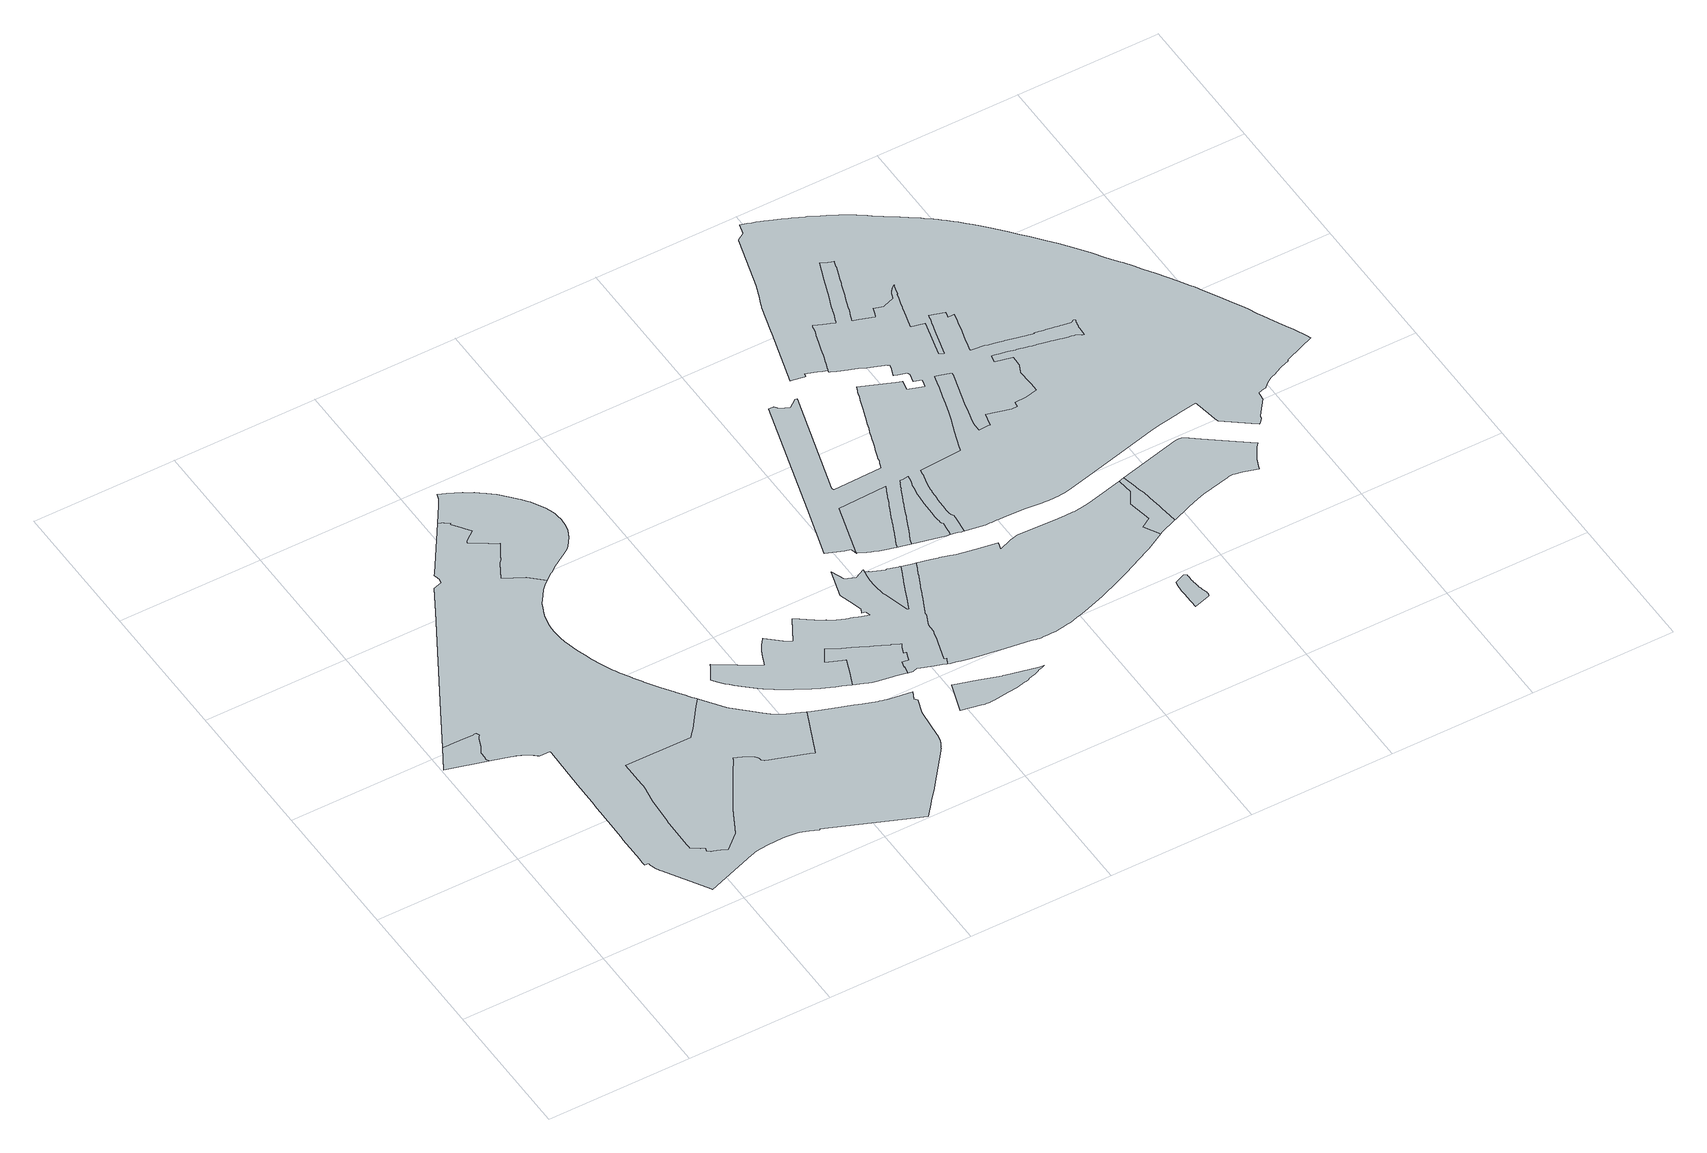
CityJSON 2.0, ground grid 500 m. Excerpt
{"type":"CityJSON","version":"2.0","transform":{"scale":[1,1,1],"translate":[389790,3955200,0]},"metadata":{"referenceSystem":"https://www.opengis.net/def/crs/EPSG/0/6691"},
"CityObjects":{
"object1":{"type":"GenericCityObject","attributes":{"class":"18","urbanPlanType":"21","prefecture":"13","city":"13100"},"geometry":[{"type":"MultiSurface","lod":"0","boundaries":[[[0,1,2,3,4,5,6,7,8,9,10,11,12,13,14,15,16,17,18,19,20,21]]]}]},
"object2":{"type":"GenericCityObject","attributes":{"class":"18","urbanPlanType":"21","prefecture":"13","city":"13100"},"geometry":[{"type":"MultiSurface","lod":"0","boundaries":[[[22,23,24,25,26,27,28,29,30,31,32,33,34,35,36,37,38,39,40,41,42,43,44,45,46,47,48,49,50,51,52,53,54,55,56,57,58,59,60,61,62,63,64,65,66,67,68,69,70,71,72,73,74,75,76,77,78,79,80,81,82,83,84,85,86,87,88,89,90,91,92]]]}]},
"object3":{"type":"GenericCityObject","attributes":{"class":"18","urbanPlanType":"21","prefecture":"13","city":"13100"},"geometry":[{"type":"MultiSurface","lod":"0","boundaries":[[[93,94,95,96,97,98,99,100,101,102,103,104,105,106,107,108,109,110,111,112,113,114,115,116,117,118,119,120,121,122,123,124,125,126,127,19,18,17,16,15,14,13,12,11,10,9,8,7,6,5,4,3,2,1,0,21,128,129,130,131,132,133,134,135,136,137,138,139,140,141,142,143,144,145,146,147,148,149,150,151,152,153,154,155,156,157,158,159,160,161,162,163,164,165,166,167,168,169,170,171,172,173,174,175,176,177,178,179,180,181,182,183,184,185,186,187,188,189,190,191,192,193,194,195,196,197,198,199,200,201,202,203,204,205,206,207,208,209,210,211,212,213,214,215,216,217,218,219,220,221,222,223,224,225,226,227,228,229,230,231,232,233,234,235,236,237,238,239,240,241,242,243,244,245,246,247,248,249,250,251,252,253,254,255,256,257,258,259,260,261,262,263,264,265,266,267,268,269,270,271,272,273,274,275,276,277,278,279,280,281,282,283,284,285,286,287,288,289,290,291,292,293,294,295,296,297,298,299,300,301,302,303,304,305,306,307,308,309,310,311,312,313,314,315,316,317,318,319,320,321,322,323,324,325,326,327,328,329,330,331,332,333,334,92,91,90,89,88,87,86,85,84,83,82,81,80,79,78,77,76,75,74,73,72,71,70,69,68,67,66,65,64,63,62,61,60,59,58,57,56,55,54,53,52,51,50,49,48,47,46,45,44,43,42,41,40,39,38,37,36,35,34,33,335,336,337,338,339,340,341,342,343,344,345,346,347,348,349,350,351,352,353,354,355,356,357,358,359,360,361,362,363,364,365,366,367,368,369,370,371,372,373]]]}]},
"object4":{"type":"GenericCityObject","attributes":{"class":"18","urbanPlanType":"21","prefecture":"13","city":"13100"},"geometry":[{"type":"MultiSurface","lod":"0","boundaries":[[[374,375,376,377,378,379,380,381,382,383,384,385,386,387,388,389,390,391,392,393,394,395,396,397,398,399,400,401,402,403,404,405,406,407,408,409,410,411,412,413,414,119,118,117,116,115,114,113,112,111,110,109,108,107,106,105,104,103,102,101,100,99,98,97,96,95,94,93,373]]]}]},
"object5":{"type":"GenericCityObject","attributes":{"class":"18","urbanPlanType":"21","prefecture":"13","city":"13100"},"geometry":[{"type":"MultiSurface","lod":"0","boundaries":[[[415,416,417,418,419,420,421,422,423,424,425,426,427,428,429,430,431,432,433,434,435,436,437,438,439,440,441,442,443,444,445,446,447,448,449,450,451,452,453,454,455,456,457,458,459,460,461,462,463,464,465,466,467,468,469,470,471,472,473,474,475,476,477,478,479,480,481,482,483,484,485,486,487,488,489,490,491,492,493,494,495,496,497,498,499,500,501,502,503,504,505,506,507,508,509,510,511,512,513,514,515,516,517,518,519,520,521,522,523,524,525,526,527,528,529,530,531,532,533,534,535,536,537,538,539,540,541,542,543,544,545,546,547,548,549,550,551,552,553,554,555,556,557,558,559,560,561,562,563,564,565,566,567,568,569,570,571,572,573,574,575,576,577,578,579,580,581,582,583,584,585,586,587,588,589,590,591,592,593,594,595,596,597,598,599,600,601,602,603,604,605,606]]]}]},
"object6":{"type":"GenericCityObject","attributes":{"class":"18","urbanPlanType":"21","prefecture":"13","city":"13100"},"geometry":[{"type":"MultiSurface","lod":"0","boundaries":[[[517,516,515,514,513,512,511,510,509,508,507,506,505,504,503,502,501,500,499,498,497,496,495,494,493,492,491,490,489,488,487,486,607,608,609,610,611,612,613,614,615,518]]]}]},
"object7":{"type":"GenericCityObject","attributes":{"class":"18","urbanPlanType":"21","prefecture":"13","city":"13100"},"geometry":[{"type":"MultiSurface","lod":"0","boundaries":[[[616,617,618,619,620,621,622,623,624,625,626,627,628,629,630,631,632,633,634,635,636,637,638,639,640,641,642,643,644,645,646,647,648,649,650,651,652,653,654,655,656,657,658]]]}]},
"object8":{"type":"GenericCityObject","attributes":{"class":"18","urbanPlanType":"21","prefecture":"13","city":"13100"},"geometry":[{"type":"MultiSurface","lod":"0","boundaries":[[[659,660,661,662,663,664,665,666,667,668,669,670,606,605,604,603,602,601,600,599,598,597,596,595,594,593,592,591,590,589,588,587,586,585,584,583,582,581,580,579,578,577,576,575,574,573,572,571,570,569,568]]]}]},
"object9":{"type":"GenericCityObject","attributes":{"class":"18","urbanPlanType":"21","prefecture":"13","city":"13100"},"geometry":[{"type":"MultiSurface","lod":"0","boundaries":[[[671,672,673,674,675,676,677,678,679,680,681,682,683,684,685,686,687,688,689,690,691,692,693,694,695,696,697,698,699,700,701,702,703,704,705,706,707,708,709,710,711,712,713,714,715,716]]]}]},
"object10":{"type":"GenericCityObject","attributes":{"class":"18","urbanPlanType":"21","prefecture":"13","city":"13100"},"geometry":[{"type":"MultiSurface","lod":"0","boundaries":[[[717,718,719,720,721,722,723,724,725,726,727,728,729,730,731,732,733,734,735,736,737,738,739,740,741,742,743,744,745,746,747,748,749,750,751,752,753,754,755,756,757,758,759,760,761,762,763,764,765,766,767,768,769,770,771,772,773,774,775,776,777,778,779,780,781,782]]]}]},
"object11":{"type":"GenericCityObject","attributes":{"class":"18","urbanPlanType":"21","prefecture":"13","city":"13100"},"geometry":[{"type":"MultiSurface","lod":"0","boundaries":[[[783,784,785,786,787,788,789,790,791,792,793,794,795,796,797,798,799,800,801,802,803,804,805,806,807,808,809,810,811,812,813,814,815,816,817,818,819,820,821,822,823,824,825,826,827,565,564,563,562,561,560,559,558,557,556,555,554,553,552,551,550,549,548,547,546,545,544,543,542,541,540,539,538,537,536,535,534,533,532,531,530,828,829,830,831,832,833,834,835,836,837,838,839,840,841,842,843,844,845,846,847,848,849,850,851,852,853,854,855,856,857,858,859,860,861,862,863,864,865]]]}]},
"object12":{"type":"GenericCityObject","attributes":{"class":"18","urbanPlanType":"21","prefecture":"13","city":"13100"},"geometry":[{"type":"MultiSurface","lod":"0","boundaries":[[[866,867,868,869,870,871,872,873,874,875,876,877,878,879,880,881,882,883,884,885,886,887,888,889,890,891,892,893,894,895,896,897,898,899,900,901]]]}]},
"object13":{"type":"GenericCityObject","attributes":{"class":"18","urbanPlanType":"21","prefecture":"13","city":"13100"},"geometry":[{"type":"MultiSurface","lod":"0","boundaries":[[[902,903,904,905,906,907,908,909,910,911,912,913,914,915,916,917,918,919,920,921,922,923,924,925,926,927,928,929,930,931,932,933,934,935,936,937,938,939,940,941,942,943,944,945,946,947,948,949,950,951,952,953,954,955,956,957,958,959,960,961,962,963,964,965,966,967,968,969,970,971,972,973,974,975,976,977,978,979,980,981,982,983,984,985,986,987,988,989,990,991,992,993,994,995,996,997,998,999,1000,1001,1002,1003,1004,1005,1006,1007,1008,1009,1010,1011,1012,1013,1014,1015,1016,1017,1018,1019,1020,1021,1022,1023,1024,1025,1026,1027,1028,1029,1030,1031,1032,1033,1034,1035,1036,1037,1038,1039,1040,1041,1042,1043,1044,1045,1046,1047,1048,1049,1050,1051,1052,1053,1054,1055,1056,1057,1058,1059,1060,1061,1062,1063,1064,1065,1066,1067,1068,1069,1070,1071,1072,1073,1074,1075,1076,1077,1078,1079,1080,1081,1082,1083,1084,1085,1086,1087,1088,1089,1090,1091,1092,1093,1094,1095,1096,1097,1098,1099,1100,1101,1102,1103,1104,1105,1106,1107,1108,1109,1110,1111,1112,1113,1114,1115,1116,1117,1118,1119,1120,1121,1122,1123,1124,1125,1126,1127,1128,1129,1130,1131,1132,1133,1134,1135,1136,1137,1138,1139,1140,1141,1142,1143,1144,1145,1146,1147,1148,1149,1150,1151,1152,1153,1154,1155,1156,1157,1158,1159,1160,1161,1162,1163,1164,1165,1166,1167,1168,1169,1170,1171,1172,1173,1174,1175,1176,1177,1178,1179,1180,1181,1182,1183,1184,1185,1186,1187,1188,1189,1190,1191,1192,1193,1194,1195,1196,1197,1198,1199,1200,1201,1202,1203,1204,1205,1206,1207,1208,1209,1210,1211,1212,1213,1214,1215,1216,1217,1218,1219,1220,1221,1222,1223,1224,1225,1226,1227,1228,1229,1230,1231,1232,1233,1234,1235,1236,1237,1238,1239,1240,1241,1242,1243,1244,1245,1246,1247,1248,1249,1250,1251,1252,1253,1254,1255,1256,1257,1258,1259,1260,1261,1262,1263,1264,1265,1266,1267,1268,1269,1270,1271,1272,1273,1274,701,700,699,698,697,696,695,694,693,692,691,690,689,688,687,686,685,684,683,682,681,680,679,678,677,676,675,674,673,672,671,716,1275,1276,780,779,778,777,776,775,774,773,772,771,770,769,768,767,766,765,764,763,762,761,760,759,758,757,756,755,754,753,752,751,750,749,748,747,746,745,744,743,742,741,740,739,738,737,736,735,734,733,732,731,730,729,728,727,726,725,724,723,722,721,720,719,718,717,782,1277,1278,1279]]]}]},
"object14":{"type":"GenericCityObject","attributes":{"class":"18","urbanPlanType":"21","prefecture":"13","city":"13100"},"geometry":[{"type":"MultiSurface","lod":"0","boundaries":[[[1280,1281,1282,1283,1284,1285,1286,1287,1288,865,864,863,862,861,860,1289,1290,1291,1292,1293]]]}]},
"object15":{"type":"GenericCityObject","attributes":{"class":"18","urbanPlanType":"21","prefecture":"13","city":"13100"},"geometry":[{"type":"MultiSurface","lod":"0","boundaries":[[[1294,1295,1296,1297,1298,1299,1300,1301,1302,1303,1304,1305,1306,1307,1308,1309,1310,1311,1312,1313,1314,1315,1316,1317,1318,1319,1320,1321,1322,1323,1324,1325,1326,1288,1287,1286,1285,1284,1283,1282,1281,1280,1293,1327,1328,1329,1330,1331,1332,1333,1334,1335,1336,1337,1338,1339,1340,1341,1342,1343,1344,1345,1346,1347,1348,1349]]]}]},
"object16":{"type":"GenericCityObject","attributes":{"class":"18","urbanPlanType":"21","prefecture":"13","city":"13100"},"geometry":[{"type":"MultiSurface","lod":"0","boundaries":[[[1350,1351,1352,1353,1354,1355,1356,1357,1358,1359,1360,1361,1362,1363,1364,1365,1366,1367,1368,1369,1370,1371,1372,1373,1374,1375,1376,1377,1378,1379,1380,1381,1382,1383,1384,1385,1386,1387,1388,1389,1390,1391,1392,1393,1394,1395,1396,1397,1398,1399,1400,1401,1402,1403,1404,1405,1406,1407,1408,1409,1410,1411,1412,1413,1414,1415,1416,1417,1418,1419,1420,1421,1422,1423,1424,1425,1426,1427,1428,1429,1430,1431,1432,1433,1434,1435,1436,1437,1438,1439,1440,1441,1442,1443,1444,1445,1195,1194,1193,1192,1191,1190,1189,1188,1187,1186,1185,1184,1183,1182,1181,1180,1179,1178,1177,1176,1175,1174,1173,1172,1171,1170,1169,1168,1167,1166,1165,1164,1163,1162,1161,1160,1159,1158,1157,1156,1155,1154,1153,1152,1151,1150,1149,1148,1147,1146,1145,1144,1143,1142,1141,1140,1139,1138,1137,1136,1135,1134,1133,1132,1131,1130,1129,1128,1127,1126,1125,1124,1123,1122,1121,1120,1119,1118,1117,1116,1115,1114,1113,1112,1111,1110,1109,1108,1107,1106,1105,1104,1103,1102,1101,1100,1099,1098,1097,1096,1095,1094,1093,1092,1091,1090,1089,1088,1087,1086,1085,1084,1083,1082,1081,1080,1079,1078,1077,1076,1075,1074,1073,1072,1071,1070,1069,1068,1067,1066,1065,1064,1063,1062,1061,1060,1059,1058,1057,1056,1055,1054,1053,1052,1051,1050,1049,1048,1047,1046,1045,1044,1043,1042,1041,1040,1039,1038,1037,1036,1035,1034,1033,1032,1031,1030,1029,1028,1027,1026,1025,1024,1023,1022,1021,1020,1019,1018,1017,1016,1015,1014,1013,1012,1011,1010,1009,1008,1007,1006,1005,1004,1003,1002,1001,1000,999,998,997,996,995,994,993,992,991,990,989,988,987,986,985,984,983,982,981,980,979,978,977,976,975,974,973,972,971,970,969,968,967,966,965,964,963,962,961,960,959,958,957,956,955,954,953,952,951,950,949,948,947,946,945,944,943,942,941,940,939,938,937,936,935,934,933,932,931,930,929,928,927,926,925,924,923,922,921,920,919,918,917,916,915,914,913,912,911,910,909,908,907,906,905,904,903,902,1279,1446,1447,1448,1449,1450,1451,1452,1453,1454,1455,1456,1457,1458,1459,1460,1461,1462,1463,1464,1465,1466,1467,1468,1469,1470,1471,1472,1473,1474,1475,1476,1477,1478,1479,1480,1481,1482,1483,1484,1485,1486,1487,1488,1489,1490,1491,1492,1493,1494,1495,1496,1497,1498,1499,1500,1501,1502,1503,1504,1505,1506,1507,1508,1509,1510,1511,1512,1513,1514,1515,1516,1517,1518,1519,1520,1521,1522,1523,1524,1525,1526,1527,1528,1529,1530,1531,1532,1533,1534,1535,1536]]]}]}
},
"vertices":[
[140,915,0],[141,924,0],[141,945,0],[144,951,0],[155,968,0],[156,970,0],[164,992,0],[170,1004,0],[178,1014,0],[173,1024,0],[168,1024,0],[163,1024,0],[120,1024,0],[116,1024,0],[108,1025,0],[104,1025,0],[98,1025,0],[79,1025,0],[58,1025,0],[54,1025,0],[7,942,0],[145,903,0],
[1046,593,0],[1020,604,0],[1012,608,0],[1006,610,0],[1001,613,0],[995,617,0],[988,622,0],[959,647,0],[922,682,0],[884,718,0],[878,724,0],[824,799,0],[804,775,0],[766,725,0],[745,698,0],[731,682,0],[721,669,0],[489,671,0],[489,615,0],[489,578,0],[490,567,0],[488,553,0],[481,511,0],[480,499,0],[478,473,0],[473,401,0],[472,396,0],[472,390,0],[470,285,0],[471,273,0],[471,268,0],[472,267,0],[477,264,0],[488,258,0],[488,257,0],[495,253,0],[498,250,0],[509,245,0],[512,243,0],[509,235,0],[507,230,0],[515,227,0],[518,222,0],[524,220,0],[557,208,0],[562,206,0],[567,203,0],[620,249,0],[621,251,0],[668,342,0],[760,491,0],[770,504,0],[779,519,0],[783,528,0],[822,512,0],[832,506,0],[839,502,0],[844,497,0],[848,492,0],[850,488,0],[852,482,0],[853,477,0],[857,473,0],[860,470,0],[871,465,0],[889,459,0],[898,455,0],[947,439,0],[1001,421,0],[1008,417,0],[1078,580,0],
[651,1515,0],[582,1552,0],[598,1581,0],[615,1610,0],[623,1619,0],[624,1621,0],[631,1635,0],[636,1643,0],[642,1652,0],[658,1680,0],[652,1683,0],[643,1689,0],[628,1699,0],[620,1704,0],[608,1711,0],[573,1733,0],[577,1740,0],[582,1746,0],[615,1771,0],[598,1794,0],[592,1802,0],[572,1829,0],[575,1832,0],[558,1845,0],[555,1848,0],[554,1848,0],[542,1853,0],[481,1763,0],[422,1675,0],[417,1667,0],[423,1645,0],[419,1630,0],[387,1620,0],[340,1533,0],[131,1163,0],[217,883,0],[218,883,0],[218,882,0],[219,882,0],[220,882,0],[221,882,0],[222,881,0],[223,881,0],[224,881,0],[225,880,0],[226,880,0],[227,880,0],[228,879,0],[229,879,0],[230,879,0],[231,878,0],[232,878,0],[233,877,0],[234,877,0],[235,877,0],[235,876,0],[236,876,0],[237,876,0],[238,875,0],[239,875,0],[240,874,0],[241,874,0],[242,874,0],[242,873,0],[243,873,0],[244,873,0],[245,872,0],[246,871,0],[247,871,0],[248,871,0],[248,870,0],[249,870,0],[250,870,0],[250,869,0],[251,869,0],[252,869,0],[252,868,0],[253,868,0],[254,867,0],[255,867,0],[256,866,0],[257,866,0],[257,865,0],[258,865,0],[259,864,0],[260,864,0],[260,863,0],[261,863,0],[262,863,0],[262,862,0],[263,862,0],[264,861,0],[265,861,0],[265,860,0],[266,860,0],[267,859,0],[268,858,0],[269,858,0],[269,857,0],[270,857,0],[271,856,0],[272,855,0],[273,855,0],[273,854,0],[274,854,0],[275,853,0],[275,852,0],[276,852,0],[277,851,0],[278,850,0],[279,850,0],[279,849,0],[280,849,0],[281,848,0],[281,847,0],[282,847,0],[282,846,0],[283,846,0],[284,845,0],[285,844,0],[286,844,0],[286,843,0],[287,842,0],[325,841,0],[325,834,0],[323,742,0],[321,661,0],[321,659,0],[320,625,0],[320,575,0],[320,574,0],[319,494,0],[318,417,0],[318,416,0],[317,403,0],[316,307,0],[316,291,0],[315,277,0],[330,277,0],[330,276,0],[330,275,0],[330,274,0],[330,273,0],[330,272,0],[331,271,0],[331,270,0],[331,269,0],[331,268,0],[331,267,0],[332,266,0],[332,265,0],[332,264,0],[332,263,0],[333,262,0],[333,261,0],[333,260,0],[333,259,0],[334,258,0],[334,257,0],[334,256,0],[335,255,0],[335,254,0],[335,253,0],[336,252,0],[336,251,0],[336,250,0],[337,250,0],[337,249,0],[337,248,0],[338,247,0],[338,246,0],[339,245,0],[339,244,0],[340,243,0],[340,242,0],[341,241,0],[341,240,0],[342,239,0],[342,238,0],[343,237,0],[343,236,0],[344,235,0],[344,234,0],[345,234,0],[345,233,0],[429,96,0],[438,81,0],[615,144,0],[621,146,0],[631,149,0],[641,151,0],[651,153,0],[662,154,0],[671,155,0],[710,156,0],[742,157,0],[748,157,0],[758,156,0],[768,155,0],[778,153,0],[788,151,0],[798,148,0],[808,145,0],[817,141,0],[848,128,0],[850,132,0],[1158,6,0],[1192,47,0],[1208,66,0],[1229,90,0],[1269,139,0],[1337,225,0],[1340,229,0],[1343,233,0],[1345,237,0],[1348,241,0],[1350,245,0],[1352,249,0],[1354,253,0],[1356,257,0],[1357,261,0],[1359,265,0],[1360,270,0],[1361,274,0],[1362,278,0],[1363,283,0],[1364,287,0],[1364,292,0],[1373,396,0],[1392,448,0],[1384,458,0],[1396,486,0],[1310,499,0],[1305,500,0],[1301,501,0],[1295,502,0],[1290,504,0],[1287,504,0],[1240,521,0],[1216,530,0],[1152,553,0],[1092,574,0],[821,803,0],[817,808,0],[812,815,0],[806,823,0],[799,834,0],[781,859,0],[780,861,0],[751,902,0],[740,919,0],[732,932,0],[721,949,0],[720,950,0],[701,980,0],[700,983,0],[684,1010,0],[679,1019,0],[672,1032,0],[667,1041,0],[649,1082,0],[638,1112,0],[629,1139,0],[619,1172,0],[611,1201,0],[606,1222,0],[604,1240,0],[602,1259,0],[602,1277,0],[602,1283,0],[602,1289,0],[603,1304,0],[606,1324,0],[613,1348,0],[620,1365,0],[626,1380,0],[632,1393,0],[652,1422,0],[667,1442,0],[681,1456,0],[698,1470,0],
[723,1490,0],[727,1493,0],[752,1511,0],[800,1541,0],[818,1554,0],[828,1563,0],[838,1576,0],[850,1594,0],[863,1622,0],[867,1637,0],[869,1648,0],[871,1671,0],[869,1691,0],[867,1703,0],[862,1723,0],[856,1736,0],[838,1769,0],[836,1774,0],[829,1784,0],[825,1791,0],[811,1809,0],[804,1816,0],[790,1832,0],[759,1864,0],[734,1886,0],[731,1887,0],[705,1907,0],[700,1910,0],[675,1926,0],[633,1948,0],[606,1959,0],[605,1959,0],[605,1958,0],[603,1952,0],[600,1944,0],[599,1941,0],[594,1931,0],[593,1929,0],[586,1918,0],[585,1916,0],[564,1885,0],
[1539,1002,0],[1540,1009,0],[1541,1010,0],[1507,993,0],[1471,1006,0],[1453,1052,0],[1424,952,0],[1434,915,0],[1448,869,0],[1441,855,0],[1453,851,0],[1458,833,0],[1434,841,0],[1424,844,0],[1409,850,0],[1401,853,0],[1396,854,0],[1387,858,0],[1374,863,0],[1361,869,0],[1344,877,0],[1333,884,0],[1322,890,0],[1311,897,0],[1302,903,0],[1294,908,0],[1282,918,0],[1264,931,0],[1248,943,0],[1199,858,0],[1187,867,0],[1173,878,0],[1127,917,0],[1117,904,0],[1111,897,0],[1105,889,0],[1101,882,0],[1097,874,0],[1092,864,0],[1086,851,0],[1080,836,0],[1072,816,0],[1002,861,0],[933,905,0],[927,894,0],[917,878,0],[912,869,0],[900,849,0],[905,841,0],[912,832,0],[921,822,0],[929,812,0],[938,802,0],[949,792,0],[965,776,0],[984,759,0],[1002,743,0],[1015,733,0],[1027,725,0],[1044,714,0],[1062,703,0],[1094,683,0],[1114,672,0],[1130,662,0],[1142,656,0],[1154,650,0],[1166,644,0],[1179,638,0],[1193,632,0],[1208,626,0],[1225,619,0],[1256,607,0],[1275,654,0],[1296,707,0],[1285,711,0],[1247,726,0],[1233,732,0],[1263,783,0],[1309,758,0],[1336,745,0],[1381,722,0],[1386,720,0],[1398,714,0],[1417,706,0],[1418,705,0],[1442,693,0],[1444,691,0],[1446,695,0],[1472,681,0],[1477,679,0],[1470,666,0],[1469,665,0],[1460,643,0],[1466,641,0],[1470,640,0],[1464,624,0],[1460,613,0],[1459,610,0],[1458,607,0],[1437,612,0],[1430,591,0],[1431,591,0],[1432,591,0],[1427,563,0],[1443,559,0],[1444,559,0],[1445,560,0],[1459,566,0],[1463,564,0],[1464,564,0],[1471,561,0],[1510,546,0],[1534,538,0],[1547,534,0],[1547,533,0],[1548,533,0],[1559,554,0],[1554,555,0],[1550,557,0],[1565,603,0],[1572,627,0],[1578,645,0],[1580,662,0],[1586,676,0],[1586,705,0],[1605,747,0],[1602,748,0],[1613,772,0],[1613,773,0],[1617,782,0],[1618,784,0],[1623,795,0],[1635,822,0],[1636,825,0],[1640,833,0],[1643,840,0],[1643,841,0],[1649,854,0],[1652,860,0],[1658,874,0],[1663,884,0],[1670,899,0],[1674,910,0],[1676,913,0],[1681,924,0],[1683,929,0],[1685,933,0],[1686,935,0],[1688,940,0],[1690,945,0],[1693,951,0],[1682,954,0],[1668,957,0],[1647,962,0],[1645,959,0],[1644,955,0],[1640,948,0],[1639,945,0],[1632,929,0],[1627,919,0],[1622,908,0],[1620,904,0],[1607,874,0],[1606,871,0],[1598,854,0],[1586,826,0],[1585,824,0],[1574,800,0],[1572,794,0],[1567,795,0],[1566,798,0],[1546,871,0],[1542,886,0],[1540,890,0],[1539,895,0],[1538,900,0],[1537,905,0],[1537,910,0],[1536,915,0],[1535,920,0],[1535,925,0],[1534,932,0],[1534,939,0],[1534,946,0],[1534,953,0],[1534,960,0],[1534,967,0],[1535,974,0],[1536,981,0],[1537,988,0],[1538,995,0],[1539,1000,0],
[1300,590,0],[1302,588,0],[1313,584,0],[1319,582,0],[1325,581,0],[1331,580,0],[1382,572,0],[1387,571,0],[1424,563,0],
[1788,374,0],[1783,375,0],[1756,380,0],[1676,399,0],[1667,402,0],[1666,402,0],[1594,425,0],[1514,449,0],[1513,449,0],[1478,342,0],[1551,328,0],[1554,327,0],[1558,326,0],[1561,326,0],[1565,326,0],[1568,326,0],[1572,325,0],[1576,326,0],[1579,326,0],[1584,326,0],[1586,326,0],[1591,327,0],[1644,333,0],[1677,337,0],[1679,338,0],[1683,338,0],[1685,339,0],[1688,339,0],[1692,340,0],[1697,341,0],[1709,344,0],[1714,345,0],[1722,347,0],[1731,351,0],[1754,358,0],[1761,361,0],[1764,362,0],[1768,364,0],[1772,366,0],[1778,368,0],[1784,370,0],[1789,371,0],[1796,373,0],
[1642,964,0],[1640,964,0],[1632,966,0],[1623,969,0],[1614,971,0],[1605,974,0],[1601,975,0],[1600,974,0],[1574,984,0],[1562,989,0],[1551,993,0],[1552,995,0],
[1679,1042,0],[1683,1053,0],[1697,1083,0],[1697,1085,0],[1703,1096,0],[1708,1109,0],[1710,1113,0],[1720,1135,0],[1721,1138,0],[1723,1143,0],[1725,1146,0],[1726,1149,0],[1737,1173,0],[1743,1187,0],[1744,1189,0],[1750,1203,0],[1753,1209,0],[1756,1215,0],[1759,1223,0],[1765,1236,0],[1767,1240,0],[1767,1242,0],[1771,1251,0],[1776,1262,0],[1780,1269,0],[1783,1276,0],[1784,1278,0],[1647,1273,0],[1646,1273,0],[1616,1272,0],[1561,1084,0],[1566,1081,0],[1574,1076,0],[1577,1075,0],[1586,1070,0],[1589,1068,0],[1602,1063,0],[1609,1060,0],[1617,1057,0],[1624,1054,0],[1632,1051,0],[1640,1049,0],[1647,1047,0],[1655,1045,0],[1661,1043,0],[1678,1039,0],
[1846,1010,0],[1848,1026,0],[1851,1046,0],[1851,1053,0],[1850,1053,0],[1846,1060,0],[1846,1070,0],[1845,1072,0],[1844,1085,0],[1844,1095,0],[1844,1097,0],[1844,1100,0],[1845,1125,0],[1845,1141,0],[1846,1154,0],[1846,1157,0],[1847,1170,0],[1848,1183,0],[1848,1184,0],[1848,1187,0],[1848,1188,0],[1849,1200,0],[1850,1207,0],[1850,1209,0],[1854,1230,0],[1854,1233,0],[1855,1235,0],[1857,1244,0],[1858,1246,0],[1862,1260,0],[1864,1270,0],[1865,1279,0],[1846,1277,0],[1835,1277,0],[1829,1264,0],[1828,1264,0],[1827,1261,0],[1824,1254,0],[1820,1244,0],[1819,1243,0],[1814,1232,0],[1813,1230,0],[1812,1228,0],[1803,1208,0],[1802,1206,0],[1800,1202,0],[1796,1194,0],[1797,1194,0],[1784,1166,0],[1782,1161,0],[1781,1158,0],[1776,1147,0],[1777,1147,0],[1767,1128,0],[1762,1116,0],[1760,1111,0],[1756,1102,0],[1755,1098,0],[1741,1067,0],[1739,1064,0],[1737,1059,0],[1727,1037,0],[1727,1036,0],[1724,1028,0],[1831,1003,0],[1845,1001,0],
[2290,901,0],[2266,895,0],[2263,894,0],[2259,893,0],[2256,893,0],[2253,892,0],[2250,892,0],[2246,891,0],[2243,891,0],[2240,890,0],[2236,890,0],[2233,890,0],[2230,889,0],[2226,889,0],[2223,889,0],[2220,888,0],[2217,888,0],[2213,888,0],[2210,888,0],[2207,888,0],[2203,888,0],[2200,888,0],[2197,888,0],[2193,888,0],[2190,888,0],[2187,888,0],[2149,889,0],[2127,888,0],[2022,893,0],[2015,892,0],[2004,889,0],[1992,886,0],[1980,882,0],[1970,878,0],[1964,876,0],[1952,871,0],[1942,866,0],[1950,895,0],[1877,907,0],[1818,918,0],[1808,921,0],[1797,924,0],[1766,933,0],[1763,934,0],[1740,940,0],[1559,530,0],[1574,526,0],[1591,522,0],[1617,517,0],[1657,510,0],[1683,505,0],[1716,500,0],[1818,485,0],[1830,483,0],[1833,482,0],[1837,482,0],[1845,480,0],[1850,480,0],[1859,480,0],[1874,480,0],[1888,480,0],[1902,481,0],[1917,482,0],[1932,485,0],[1946,487,0],[1961,490,0],[1974,493,0],[1987,497,0],[2001,501,0],[2022,508,0],[2103,536,0],[2126,545,0],[2147,553,0],[2174,564,0],[2213,582,0],[2315,629,0],[2327,635,0],[2392,670,0],[2360,723,0],[2394,745,0],[2380,828,0],[2407,873,0],[2402,928,0],
[2382,377,0],[2381,381,0],[2380,385,0],[2379,389,0],[2378,394,0],[2377,398,0],[2376,402,0],[2375,406,0],[2374,410,0],[2373,414,0],[2372,419,0],[2372,423,0],[2371,427,0],[2370,431,0],[2370,436,0],[2369,440,0],[2369,444,0],[2369,448,0],[2368,453,0],[2368,457,0],[2368,461,0],[2368,466,0],[2368,470,0],[2368,474,0],[2368,478,0],[2359,484,0],[2323,469,0],[2323,466,0],[2322,459,0],[2319,429,0],[2319,421,0],[2319,413,0],[2319,407,0],[2319,401,0],[2320,350,0],[2377,368,0],
[1889,995,0],[1895,1048,0],[1896,1065,0],[1890,1073,0],[1890,1076,0],[1889,1083,0],[1889,1090,0],[1888,1096,0],[1889,1115,0],[1889,1118,0],[1890,1135,0],[1890,1144,0],[1890,1153,0],[1891,1156,0],[1892,1182,0],[1893,1187,0],[1893,1189,0],[1894,1200,0],[1895,1206,0],[1895,1209,0],[1898,1223,0],[1900,1232,0],[1901,1235,0],[1902,1240,0],[1903,1242,0],[1904,1248,0],[1907,1261,0],[1908,1267,0],[1911,1280,0],[1911,1283,0],[1933,1284,0],[2044,1291,0],[2046,1291,0],[2058,1292,0],[2061,1301,0],[2061,1303,0],[2084,1369,0],[2084,1370,0],[2104,1422,0],[2112,1447,0],[2124,1488,0],[2133,1518,0],[2143,1554,0],[2149,1579,0],[2156,1603,0],[2170,1600,0],[2211,1588,0],[2209,1581,0],[2207,1572,0],[2172,1446,0],[2166,1420,0],[2162,1405,0],[2157,1387,0],[2155,1376,0],[2153,1369,0],[2153,1364,0],[2153,1362,0],[2153,1355,0],[2153,1354,0],[2153,1350,0],[2153,1349,0],[2153,1346,0],[2153,1345,0],[2153,1336,0],[2168,1337,0],[2183,1338,0],[2191,1338,0],[2193,1338,0],[2199,1365,0],[2199,1366,0],[2200,1373,0],[2204,1384,0],[2284,1362,0],[2304,1363,0],[2306,1381,0],[2348,1383,0],[2391,1393,0],[2390,1422,0],[2389,1436,0],[2388,1480,0],[2389,1483,0],[2391,1489,0],[2392,1490,0],[2393,1493,0],[2402,1512,0],[2402,1516,0],[2403,1532,0],[2403,1548,0],[2344,1561,0],[2350,1589,0],[2360,1587,0],[2379,1582,0],[2402,1578,0],[2426,1572,0],[2427,1572,0],[2428,1572,0],[2447,1568,0],[2448,1568,0],[2450,1567,0],[2456,1566,0],[2474,1562,0],[2478,1561,0],[2490,1558,0],[2493,1558,0],[2513,1553,0],[2532,1549,0],[2543,1547,0],[2545,1546,0],[2571,1541,0],[2574,1540,0],[2593,1536,0],[2601,1534,0],[2611,1532,0],[2614,1531,0],[2624,1529,0],[2632,1520,0],[2638,1519,0],[2639,1529,0],[2640,1549,0],[2640,1554,0],[2641,1559,0],[2642,1565,0],[2643,1570,0],[2644,1574,0],[2645,1579,0],[2647,1584,0],[2648,1587,0],[2643,1589,0],[2633,1583,0],[2598,1589,0],[2597,1589,0],[2594,1589,0],[2580,1592,0],[2570,1594,0],[2551,1597,0],[2542,1599,0],[2529,1602,0],[2513,1605,0],[2513,1602,0],[2496,1605,0],[2494,1606,0],[2477,1609,0],[2475,1610,0],[2450,1615,0],[2448,1616,0],[2420,1622,0],[2416,1623,0],[2403,1626,0],[2390,1629,0],[2361,1635,0],[2357,1636,0],[2356,1636,0],[2350,1637,0],[2323,1640,0],[2307,1641,0],[2308,1649,0],[2309,1653,0],[2315,1675,0],[2319,1692,0],[2322,1704,0],[2325,1712,0],[2325,1714,0],[2327,1721,0],[2329,1728,0],[2331,1735,0],[2338,1764,0],[2340,1771,0],[2341,1778,0],[2342,1781,0],[2346,1798,0],[2322,1798,0],[2324,1804,0],[2329,1820,0],[2303,1827,0],[2278,1834,0],[2277,1829,0],[2276,1828,0],[2275,1821,0],[2273,1814,0],[2270,1805,0],[2267,1795,0],[2265,1786,0],[2262,1776,0],[2260,1769,0],[2257,1757,0],[2235,1672,0],[2234,1670,0],[2217,1681,0],[2250,1811,0],[2204,1823,0],[2224,1896,0],[2226,1904,0],[2228,1909,0],[2232,1925,0],[2238,1945,0],[2242,1960,0],[2242,1962,0],[2245,1962,0],[2247,1972,0],[2251,1985,0],[2254,1996,0],[2256,2001,0],[2251,1998,0],[2250,1997,0],[2249,1996,0],[2248,1995,0],[2247,1994,0],[2246,1993,0],[2245,1992,0],[2244,1991,0],[2244,1990,0],[2243,1989,0],[2242,1988,0],[2241,1987,0],[2240,1986,0],[2239,1985,0],[2238,1984,0],[2238,1983,0],[2237,1982,0],[2236,1981,0],[2235,1980,0],[2235,1979,0],[2234,1978,0],[2233,1977,0],[2232,1975,0],[2232,1974,0],[2231,1973,0],[2223,1953,0],[2206,1947,0],[2189,1941,0],[2182,1938,0],[2167,1943,0],[2150,1948,0],[2149,1945,0],[2143,1926,0],[2137,1913,0],[2088,1930,0],[2067,1937,0],[2077,1966,0],[2079,1971,0],[2085,1986,0],[2085,1988,0],[2090,2001,0],[2090,2002,0],[2093,2011,0],[2095,2015,0],[2103,2039,0],[2104,2041,0],[2120,2085,0],[2122,2091,0],[2130,2113,0],[2130,2115,0],[2146,2158,0],[2146,2160,0],[2152,2179,0],[2154,2182,0],[2139,2187,0],[2136,2188,0],[2112,2199,0],[2086,2130,0],[2061,2060,0],[2060,2059,0],[2054,2041,0],[2047,2025,0],[2045,2018,0],[2041,2007,0],[2041,2006,0],[2040,2004,0],[2038,1997,0],[2037,1994,0],[2033,1983,0],[2027,1968,0],[2025,1963,0],[2023,1958,0],[2022,1954,0],[2006,1960,0],[1984,1969,0],[1955,1982,0],[1952,1976,0],[1951,1970,0],[1948,1957,0],[1947,1953,0],[1942,1940,0],[1934,1912,0],[1928,1893,0],[1924,1882,0],[1920,1870,0],[1916,1855,0],[1914,1849,0],[1909,1833,0],[1905,1822,0],[1899,1806,0],[1896,1796,0],[1895,1794,0],[1892,1787,0],[1897,1785,0],[1915,1777,0],[1948,1764,0],[1957,1760,0],[1977,1752,0],[2001,1742,0],[2062,1718,0],[2062,1717,0],[2067,1716,0],[2064,1704,0],[2052,1671,0],[2053,1671,0],[2064,1667,0],[2087,1661,0],[2093,1659,0],[2098,1649,0],[2094,1634,0],[2093,1631,0],[2090,1619,0],[2117,1611,0],[2118,1611,0],[2117,1608,0],[2110,1582,0],[2055,1599,0],[2064,1636,0],[2055,1639,0],[2044,1642,0],[1931,1688,0],[1928,1680,0],[1927,1678,0],[1926,1674,0],[1924,1668,0],[1919,1655,0],[1919,1653,0],[1916,1645,0],[1915,1642,0],[1914,1639,0],[1912,1634,0],[1901,1603,0],[1899,1597,0],[1889,1569,0],[1888,1568,0],[1886,1562,0],[1878,1538,0],[1871,1516,0],[1870,1515,0],[1866,1504,0],[1865,1502,0],[1858,1479,0],[1857,1477,0],[1850,1455,0],[1842,1434,0],[1841,1433,0],[1841,1431,0],[1836,1418,0],[1834,1412,0],[1831,1403,0],[1830,1400,0],[1829,1398,0],[1827,1390,0],[1826,1388,0],[1824,1379,0],[1822,1375,0],[1815,1353,0],[1740,1351,0],[1643,1348,0],[1641,1359,0],[1751,1739,0],[1745,1740,0],[1714,1717,0],[1683,1732,0],[1673,1747,0],[1654,1747,0],[1532,1322,0],[1476,1131,0],[1535,1107,0],[1555,1103,0],[1560,1080,0],[1690,1036,0],[1704,1033,0],[1869,996,0],[1880,993,0],[1888,992,0],
[2453,746,0],[2451,759,0],[2449,774,0],[2445,802,0],[2442,824,0],[2439,848,0],[2434,867,0],[2432,884,0],[2420,933,0],[2397,673,0],[2409,678,0],[2424,685,0],[2429,686,0],[2459,698,0],
[2793,757,0],[2797,766,0],[2800,774,0],[2804,783,0],[2808,792,0],[2813,800,0],[2818,809,0],[2822,817,0],[2828,825,0],[2833,833,0],[2838,840,0],[2845,849,0],[2775,901,0],[2708,954,0],[2678,976,0],[2672,981,0],[2669,983,0],[2668,983,0],[2666,984,0],[2665,985,0],[2663,986,0],[2661,986,0],[2659,987,0],[2657,987,0],[2655,988,0],[2652,988,0],[2650,988,0],[2648,988,0],[2646,988,0],[2644,988,0],[2642,988,0],[2640,988,0],[2638,987,0],[2463,700,0],[2517,721,0],[2552,734,0],[2560,737,0],[2567,740,0],[2577,743,0],[2592,747,0],[2624,755,0],[2658,763,0],[2685,770,0],[2689,770,0],[2693,771,0],[2694,772,0],[2699,772,0],[2701,773,0],[2704,773,0],[2706,773,0],[2710,773,0],[2715,772,0],[2718,771,0],[2736,767,0],[2750,764,0],[2791,751,0],
[3211,1164,0],[3191,1206,0],[3179,1233,0],[3160,1270,0],[3142,1306,0],[3133,1324,0],[3120,1353,0],[3109,1375,0],[3098,1395,0],[3088,1414,0],[3072,1444,0],[3044,1493,0],[3030,1518,0],[3021,1532,0],[3000,1567,0],[2982,1595,0],[2961,1629,0],[2934,1668,0],[2919,1691,0],[2898,1721,0],[2890,1733,0],[2864,1769,0],[2839,1805,0],[2823,1828,0],[2802,1856,0],[2774,1893,0],[2748,1925,0],[2714,1965,0],[2693,1989,0],[2669,2017,0],[2648,2040,0],[2633,2057,0],[2612,2079,0],[2595,2097,0],[2579,2113,0],[2563,2129,0],[2552,2140,0],[2536,2154,0],[2524,2164,0],[2516,2171,0],[2505,2180,0],[2494,2188,0],[2482,2198,0],[2474,2204,0],[2465,2211,0],[2444,2226,0],[2423,2241,0],[2411,2249,0],[2353,2289,0],[2342,2297,0],[2336,2301,0],[2321,2311,0],[2314,2316,0],[2300,2325,0],[2286,2334,0],[2280,2337,0],[2270,2343,0],[2257,2350,0],[2240,2360,0],[2236,2362,0],[2220,2370,0],[2204,2378,0],[2193,2384,0],[2184,2388,0],[2180,2390,0],[2161,2399,0],[2141,2408,0],[2123,2415,0],[2112,2420,0],[2090,2429,0],[2062,2440,0],[2052,2445,0],[2040,2449,0],[2028,2453,0],[2013,2458,0],[1991,2465,0],[1980,2428,0],[1954,2412,0],[1953,2409,0],[1939,2361,0],[1898,2218,0],[1884,2181,0],[1878,2165,0],[1874,2155,0],[1869,2143,0],[1868,2140,0],[1863,2129,0],[1835,2031,0],[1831,2016,0],[1773,1814,0],[1783,1813,0],[1820,1807,0],[1823,1807,0],[1824,1818,0],[1863,1805,0],[1878,1799,0],[1891,991,0],[1958,980,0],[1973,980,0],[1980,980,0],[2001,980,0],[2004,979,0],[2024,979,0],[2098,976,0],[2133,972,0],[2154,971,0],[2161,971,0],[2177,970,0],[2184,970,0],[2189,970,0],[2196,970,0],[2202,970,0],[2209,970,0],[2216,970,0],[2222,971,0],[2229,972,0],[2236,973,0],[2242,974,0],[2249,975,0],[2336,996,0],[2450,1025,0],[2595,1061,0],[2628,1069,0],[2648,1072,0],[2704,1082,0],[2716,1084,0],[2774,1094,0],[2778,1074,0],[2790,1007,0],[2793,992,0],[2874,930,0],[2884,922,0],[2894,915,0],[2902,924,0],[2909,933,0],[2913,944,0],[2956,1001,0],[2957,1007,0],[2957,1008,0],[2960,1030,0],[2971,1033,0],[2982,1036,0],[2989,1038,0],[2990,1040,0],[2998,1046,0],[3005,1052,0],[3013,1058,0],[3024,1065,0],[3039,1072,0],[3040,1072,0],[3041,1072,0],[3041,1073,0],[3042,1073,0],[3043,1073,0],[3043,1074,0],[3044,1074,0],[3045,1074,0],[3045,1075,0],[3046,1075,0],[3047,1075,0],[3047,1076,0],[3048,1076,0],[3049,1076,0],[3049,1077,0],[3050,1077,0],[3051,1077,0],[3051,1078,0],[3052,1078,0],[3053,1078,0],[3053,1079,0],[3054,1079,0],[3055,1079,0],[3056,1080,0],[3057,1080,0],[3058,1080,0],[3058,1081,0],[3059,1081,0],[3060,1081,0],[3061,1082,0],[3062,1082,0],[3063,1083,0],[3064,1083,0],[3078,1090,0],[3108,1101,0],[3108,1104,0],[3175,1131,0],[3218,1149,0]
]}
